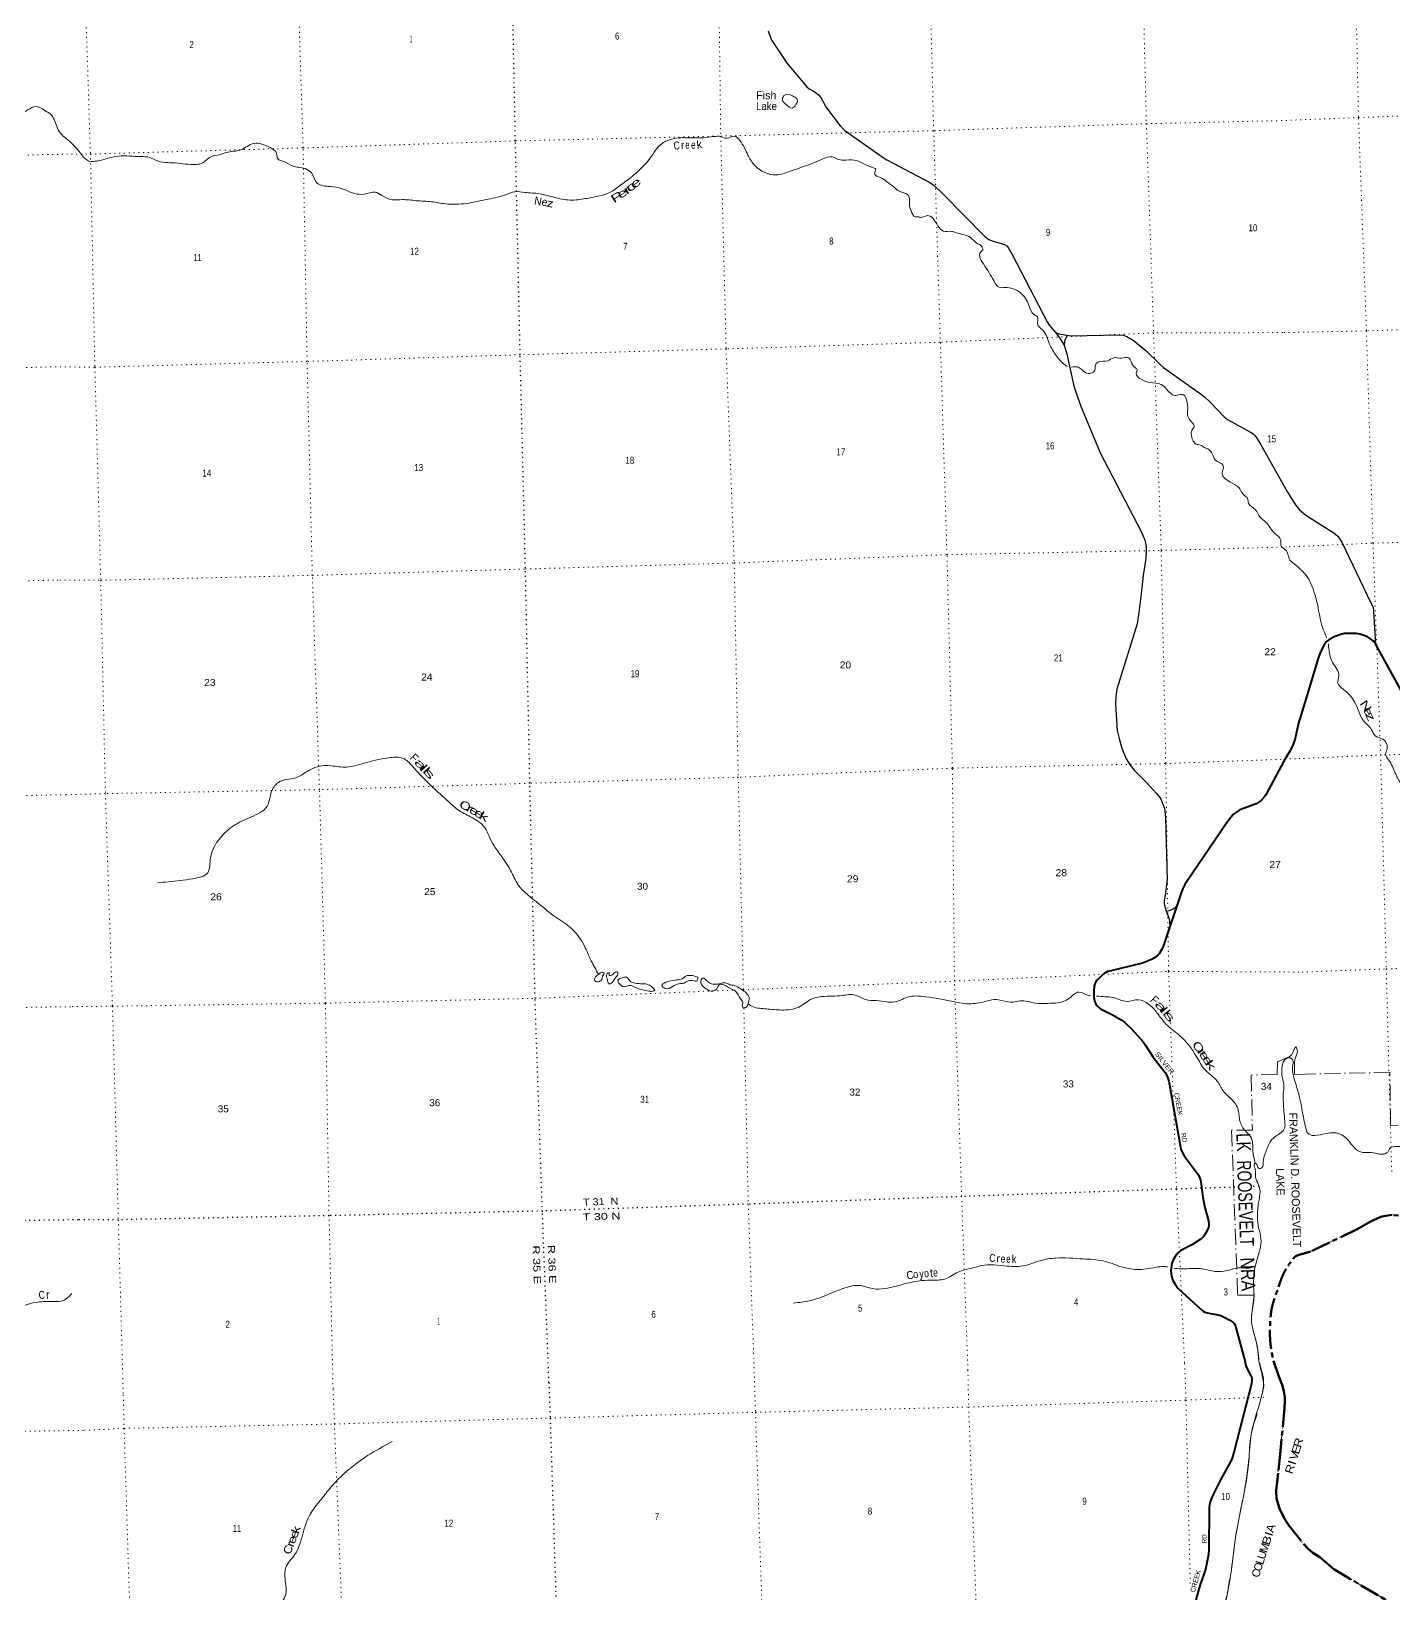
# Model space of a CAD drawing. Header units: feet. Extents: x 489137 to 739700, y 189004 to 379547.
# Drawn here: x 644636 to 678686, y 233906 to 272951 of the extents above; entities that cross this region are included whole.
import ezdxf
from ezdxf.enums import TextEntityAlignment as Align

# ---------------------------------------------------------------- set-up
doc = ezdxf.new("R2010")
doc.units = ezdxf.units.FT
doc.header["$LTSCALE"] = 80
for name, pattern in [('DOT_DASHED', [7.7, 5, -1.2, 0.3, -1.2]), ('DOTTED', [1.5, 0.3, -1.2]), ('LONG_DASH_SHORT_DASH', [9.9, 6, -1.2, 1.5, -1.2])]:
    doc.linetypes.add(name, pattern=pattern)
for name, color, linetype, lineweight in [('11', 7, 'LONG_DASH_SHORT_DASH', 60), ('26', 7, 'Continuous', 40), ('29', 7, 'Continuous', 25), ('39', 7, 'Continuous', 13), ('44', 7, 'DOT_DASHED', 13), ('6', 7, 'DOTTED', 25), ('7', 7, 'DOTTED', 13)]:
    doc.layers.add(name, color=color, linetype=linetype, lineweight=lineweight)
doc.layers.add('27', color=7, linetype='Continuous')
doc.layers.add('41', color=7, linetype='Continuous')

msp = doc.modelspace()

# ---------------------------------------------------------------- linework, layer by layer
at = {"layer": '11'}
for points in [[(683675.69, 244594.66), (683244.23, 244578.69), (682794.92, 244428.82), (681185.08, 243839.42), (680629.83, 243595.22), (680041.72, 243430.76), (679382.94, 243328.65), (678638.73, 243371.24), (678391.75, 243330.93), (678136.92, 243221.69), (677791.96, 243028.73), (676606.21, 242456.08)], [(675677.11, 239724.35), (675817.99, 239331.11), (675898.01, 239126.49), (675938.35, 238967.21), (675960.25, 238819.57), (675965.94, 238709.34), (675959.7, 238554.07), (675852.01, 237475.46), (675794.54, 236920.92), (675750, 236483.78), (675757.98, 236286.34), (675793.54, 236148.45), (675832.85, 236033.96), (675958.02, 235779.25), (676074.55, 235600.55), (676429.24, 235152.06), (676549.27, 235027.51), (676664.85, 234925.2), (676837.35, 234820.48)], [(676837.35, 234820.48), (677188.9, 234517.76), (678673.46, 233643.68)]]:
    msp.add_lwpolyline(points, dxfattribs=at)
msp.add_spline([(676606.21, 242456.08), (676332.29, 242378.91), (676240.1, 242342.01), (676135.45, 242230.83), (675917.5, 241873.89), (675767.6, 241456.21), (675637.71, 241043.1), (675600.54, 240701.07), (675599.44, 240214.71), (675677.11, 239724.35)], degree=3, dxfattribs=at)
at = {"layer": '26'}
msp.add_line((674977.41, 239670.05), (674970.96, 239703.02), dxfattribs=at)
msp.add_line((674977.41, 239670.05), (674970.96, 239703.02), dxfattribs=at)
for points in [[(678872.85, 256481.19), (678228.37, 257640.36), (678170.92, 257714.65), (678107.95, 257766.53), (678026.47, 257822.12), (677921.1, 257863.1), (677841.28, 257885.13), (677744.98, 257899.95), (677532.63, 257905.72), (677448.67, 257899.95), (677359.78, 257877.71), (677200.62, 257816.83), (677059.77, 257740.59), (677000.51, 257692.41), (676948.62, 257617.35), (676859.77, 257458.93), (676797.47, 257285.71), (676555.23, 256478.54)], [(676555.23, 256478.54), (676308.93, 255657.86), (676255.29, 255434.16), (676218.16, 255275.38)], [(676218.16, 255275.38), (676166.27, 255112.14), (676091.24, 254965.06), (675935.02, 254708.65), (675485.36, 253870.71), (675443.49, 253815.71), (675370.77, 253731.01), (675298.28, 253674.62), (675245.65, 253646.67), (675045.38, 253571.02), (674840.1, 253492.9), (674760.97, 253448.99), (674676.68, 253375.19), (674520.16, 253185.71), (673497.91, 251677.78), (673466.64, 251625.98), (673418.89, 251527.54), (673376.74, 251424.74), (672924.99, 250083.15), (672885.98, 250000.16), (672820.33, 249895.49), (672790.65, 249861.75), (672722.17, 249809.03), (672644.68, 249763.68), (672572.02, 249727.33), (672493, 249693.06), (672408.71, 249664.07), (671582.91, 249466.39), (671529.66, 249451.44), (671488.08, 249432.13), (671448.57, 249405.77), (671377.55, 249342.45), (671272.08, 249237.08), (671242.46, 249199.6), (671216.77, 249147.47), (671198.33, 249089.48), (671188.03, 248976.18), (671191.75, 248823.28), (671208.87, 248715.2), (671232.57, 248659.85), (671243.11, 248638.77), (671269.45, 248607.14), (671348.86, 248532.47), (671406.42, 248496.44), (671661.07, 248375.32), (671892.23, 248238.21), (671963.55, 248182.79), (672139.89, 248010.73), (672424.12, 247695.43), (672473.25, 247626.65), (672671.9, 247312.57), (672940.82, 246970.35), (672969.98, 246931.05), (673025.11, 246835.92), (673043.55, 246793.75), (673066.27, 246717.69), (673355.7, 245062.08), (673366.24, 245017.27), (673384.62, 244974.58), (673429.46, 244882.85), (673496.52, 244779.8), (673798.23, 244379.42), (673835.19, 244310.57), (673858.82, 244239.73), (673873.91, 244142.09), (673917.11, 243806.24), (673963.92, 243561.3), (674057.7, 243222.33), (674067.71, 243142.31), (674065.6, 243095.81), (674049.79, 243037.83), (674004.49, 242946.9), (673936.53, 242842.78), (673886.48, 242787.43), (673850.46, 242759.16), (673652.51, 242632.8), (673368.71, 242479.94), (673305.66, 242431.61), (673255.62, 242378.89), (673224.01, 242331.45), (673175.58, 242248.78), (673150.25, 242181.21), (673131.81, 242117.95), (673118.53, 241972.81), (673134.45, 241838.56), (673169.2, 241734.03), (673220.06, 241640.88), (673293.01, 241545.62), (673893.73, 240988.53), (673924.69, 240963.5), (673966.84, 240942.41), (674060.69, 240918.32), (674289.36, 240873.96), (674364.59, 240855.43), (674430.44, 240826.44), (674588.86, 240740.69), (674660.93, 240692.02), (674699.12, 240655.11), (674719, 240617.03), (674776.2, 240434.92), (674970.96, 239703.02)], [(673358.7, 232371.09), (673853.22, 234132.9), (673979.56, 234483.66), (674035.51, 234727.45), (674063.71, 234897.71), (674075.88, 235000.15), (674079.36, 236048.04), (674092.71, 236144.79), (674109.53, 236208.76), (674179.91, 236385.93), (674373.67, 236770.99), (674618.44, 237199.95), (674652.91, 237291.12), (674697.77, 237440.37), (675139.94, 239158.76), (675149.26, 239227.11), (675150.03, 239259.76), (675144.98, 239285.01), (675136.57, 239316.99), (675121.43, 239348.97), (675061.8, 239456.48), (675007.52, 239581.45), (674977.41, 239670.05)]]:
    msp.add_lwpolyline(points, dxfattribs=at)
at = {"layer": '29'}
for points in [[(663053.87, 272961.01), (663115.29, 272773.55), (663139.69, 272721.56), (663522.89, 272147.74), (664022.16, 271561.66), (664073.9, 271514.43), (664203.08, 271441.99), (664268.53, 271391.93), (664306.9, 271361.62), (664367.48, 271296.95), (664477.54, 271092.05), (664508.83, 271038.3), (664852.13, 270589.71), (664916.75, 270525.04), (664971.84, 270467), (665929.19, 269800.37), (666021.36, 269738.99), (667093.65, 269175.21), (667198.18, 269097.39), (667418.02, 268890.8), (668478.15, 267814.31), (668569.82, 267746.56), (668675.07, 267701.72), (668957.67, 267624.12), (669014.09, 267592.99), (669052.65, 267548.57), (669152.5, 267376.43), (670021.76, 265687.45), (670081.98, 265598.41), (670234.32, 265423.92), (670344.86, 265384.34), (670415.41, 265369.27), (670625.9, 265343.78), (671823.05, 265364.13), (671922, 265354.03), (672014.89, 265321.69), (672171.97, 265232.13), (672488.04, 264976.24), (672836.93, 264632.71), (672933.72, 264547.76), (673877.59, 263876.05), (673963.6, 263804.14), (674086.83, 263687.27), (674448.64, 263315.94), (674535.09, 263252.49), (675105.21, 262933.92), (675169.18, 262892.8), (675216.49, 262852.84), (675268.13, 262785.7), (675352.12, 262629.45), (676031.81, 261431.18)], [(670234.32, 265423.92), (670329.07, 265287.9), (670449.35, 265106.34)], [(670526.61, 265352.01), (670471.34, 265250.14), (670453.91, 265202.48), (670449.35, 265106.34)], [(670449.35, 265106.34), (670516.3, 264886.79), (670680.11, 264127.46), (670720.27, 263984.38), (670875.91, 263560.09), (671359.8, 262396.59), (672362.28, 260467.74), (672455.16, 260261.83), (672478.29, 260157.06), (672499.59, 260067.84), (672499.59, 259970.84), (672491.48, 259776.56), (672421.35, 259349.06), (672366.14, 258825.3), (672319.42, 258424.75), (672275.25, 258143.19), (671768.47, 256514.59), (671740.31, 256317.4), (671733.31, 256132.55), (671776.7, 255478.93), (671829.16, 255242.38), (671894.66, 255033.28), (671998.79, 254773.57), (672094.63, 254610.41), (672208.8, 254474.51), (672506.69, 254176.2), (672758.08, 253900.63), (672863.09, 253771.3), (672917.85, 253635.15), (672960.02, 253536.9), (672980.05, 253302.59), (673019.83, 251741.91), (672972.63, 251357.47), (672949.93, 251235.31), (672944.88, 251189.85), (672948.5, 251149.11), (672998.26, 250965.28), (673061.78, 250793.99), (673072.1, 250757.41), (673079.17, 250705.88), (673090.62, 250567.18)], [(676031.81, 261431.18), (676227.07, 261113.79), (676328.47, 260991.75), (676487.73, 260856.46), (676895.79, 260603.61), (677191.42, 260420.58), (677284.7, 260331.09), (677388.59, 260180.66), (678116.09, 258664.44), (678167.56, 258557.56), (678178.01, 258463.01), (678233.98, 257630.27)], [(672998.26, 250965.28), (673076.14, 250977.67), (673140.76, 251001.92), (673189.23, 251032.23), (673263.95, 251090.83)]]:
    msp.add_lwpolyline(points, dxfattribs=at)
at = {"layer": '39'}
for points in [[(663765.03, 271273.12), (663657.91, 271339.5), (663438.05, 271337.01), (663410.79, 271235.23), (663498.93, 271120.72), (663648.85, 271032.28), (663745.13, 271119.96), (663784.71, 271214.03), (663766.85, 271272.06)], [(645009.99, 270943.95), (644756.8, 271067.16), (644545.99, 270986.04), (644313.46, 270841.39), (643981.55, 270759.5), (643784.73, 270733.5), (643554.98, 270774.91), (643467.2, 270799.72)], [(665741.68, 269521.32), (665617.44, 269560.04), (665200.68, 269733.45), (664934.38, 269731.59), (664786.44, 269753.45), (664653.54, 269812.1), (664399.06, 269752.03), (663576.83, 269444.88), (663250.37, 269362.48), (662972.27, 269418.84), (662697.98, 269618.69), (662545.59, 269858.51), (662343.13, 270222.06), (662196.77, 270326.76), (662028.74, 270277.34), (661872.13, 270319.13), (661688.55, 270317.71), (661179.04, 270284.4), (660763.44, 270282.15), (660531.31, 270216.69), (660406.16, 270150.36), (660094.54, 269771.55), (659695.1, 269359.83), (659397.32, 269126.82), (659126.45, 268939.04), (658527.96, 268775.86), (658158.03, 268730.54), (657746.63, 268791.01), (657336.1, 268889.89), (656967.81, 268925.39), (656725.23, 268940.39), (656465.36, 268857.95), (655994.59, 268742.99), (655517.11, 268650.05), (654986.78, 268638.33), (654640.18, 268690.63), (654258.02, 268717.65), (653912.21, 268743.72), (653653.98, 268742.1), (653400.58, 268849.68), (653230.68, 268931.47), (652953.73, 268880.83), (652715.12, 268897.98), (652301.09, 269047.23), (652064.26, 269072.5), (651756.31, 269182.5), (651636.54, 269411.18), (651478.02, 269517.53), (651163.21, 269586.94), (650921.55, 269706.98), (650796.9, 269759.82), (650768.64, 269896.3), (650604.89, 270042.9), (650200.24, 270148), (649870, 269988.75), (649510.81, 269921.53), (649374.98, 269875.09), (649090.73, 269797.98), (648925.21, 269663.82), (648754.93, 269622.41), (648229.21, 269659.29), (647751.04, 269725.86), (647595.55, 269797.98), (647372.95, 269819.64), (646819.79, 269829.45), (646354.76, 269724.76), (646052.24, 269719.81), (645867.19, 269904.14), (645556.88, 270230.15), (645334.54, 270447.7), (645185.15, 270790.6), (645088.95, 270904.87), (645009.99, 270943.95)], [(670529.12, 264578.85), (670504.42, 264592.03), (670248.62, 264848.98), (670084.78, 265134.91), (669913.16, 265479.17), (669783.32, 265638.89), (669784.11, 265816.62), (669695.69, 265872.56), (669567.97, 266096.96), (669358.82, 266413.86), (668967.44, 266547.63), (668824.01, 266553.46), (668719.74, 266667.49), (668469.42, 267080.1), (668367.93, 267440.58), (668412.99, 267486.35), (668396.72, 267558.56), (668252.31, 267665.34), (668109.2, 267796.39), (667732.24, 267920.49), (667632.5, 267949.84), (667426.44, 267957.85), (667295.43, 268089.26), (667023.56, 268343.71), (666871.48, 268300.82), (666784.25, 268316.41), (666731.78, 268316.87), (666624.6, 268461.1), (666584.78, 268579.06), (666586.88, 268712.41), (666531.64, 268874.34), (666343.96, 268943.49), (666153.82, 269095.35), (666038.59, 269170.69), (665896.08, 269281.56), (665713.31, 269389.22), (665723.67, 269448.09), (665741.68, 269521.32)], [(676084.94, 259732.89), (676041.63, 259879.62), (675983.97, 259986.96), (675872.17, 260082.59), (675863.54, 260237.83), (675717.51, 260399.08), (675489.1, 260685.12), (675350.38, 260804.18), (675225.64, 260996.36), (675057.44, 261156.95), (675033.69, 261277.41), (674954.81, 261351.81), (674853.98, 261486.14), (674820.17, 261537.64), (674601.99, 261682.61), (674395.35, 261914.76), (674429.53, 262055.12), (674396.96, 262132.91), (674236.84, 262225.09), (674151.24, 262390.16), (674065.29, 262498.67), (673946.63, 262553.71), (673858.21, 262609.65), (673742.4, 262636.5), (673673.6, 262711.19), (673625.58, 262901.61), (673652.83, 263003.39), (673701.2, 263073.49), (673662.64, 263149.08), (673535.52, 263353.31), (673537.25, 263567.42), (673519.61, 263686.04), (673427.54, 263865.06), (673344.65, 263870.67), (673212.01, 263852.59), (673009.78, 264004.1), (672875.09, 264123.29), (672595.15, 264173.53), (672376.86, 264253.88), (672249.16, 264409.62), (672270.66, 264501.14), (672222.92, 264546.16), (672125.94, 264686.66), (672064.31, 264791.86), (671885.12, 264778.46), (671680.97, 264790.57), (671539.86, 264717.71), (671306.72, 264686.55), (671232.32, 264609.62), (671215.87, 264483.93), (671111.29, 264404.08), (670987.78, 264418.59), (670789.82, 264562.14), (670633.09, 264553.84)], [(676084.94, 259732.89), (676548.87, 259275.01), (676682.57, 258974.76), (676788.93, 258590.78), (676870.21, 258173.62), (677009.58, 257793.24)], [(677051.68, 257640.78), (677067.85, 257489.94), (677157.47, 257180.08), (677312.75, 256840.2), (677284.28, 256673.64), (677427.49, 256504.97), (677706.88, 256195.64), (677933.59, 255718.92), (678133.24, 255495.67), (678219.28, 255345.2), (678414.18, 255257.07), (678519.75, 255010.36), (678479.64, 254887.82), (678557.33, 254745.14), (678724.43, 254413.74), (678779.09, 254294.49), (679085.62, 253844.77), (679246.06, 253587.85), (679352.63, 253428), (679657.52, 253139.75), (679843.19, 252796.89), (679951.82, 252348.37), (679872.61, 252246.69), (679640.54, 252071.04), (679666.26, 251970.98), (679852.71, 251721.02), (679991.36, 251509.79), (680061.91, 251225.52), (680210.22, 251026.73), (680260.82, 250933.84)], [(658813.94, 249383.61), (658628.33, 249723.42), (658459.96, 250094.03), (658132.13, 250534.62), (657746.65, 250809.93), (657321.01, 251146.65), (656806.51, 251622.08), (656616.32, 251979.93), (656349.93, 252390.04), (656157.99, 252671.09), (655937.72, 253090.65), (655614.1, 253321.35), (655302.22, 253495.85), (655032.97, 253730.18), (654553.94, 254166.28), (654155.9, 254592.67), (653930.36, 254781.86), (653562.79, 254793.15), (652933.29, 254655.3), (652516.29, 254564.15), (652127.95, 254595.02), (651821.64, 254581.88), (651560.59, 254471.13), (651204.98, 254282.85), (650919.96, 254231.97), (650681.47, 254041.12), (650529.42, 253588.28), (650125.93, 253313.77), (649686.54, 253092.71), (649362.39, 252796.32), (649116.97, 252294.26), (649045.19, 251924.59), (648666.33, 251771.97), (648061.18, 251697.45), (647791.52, 251673.28)], [(680260.73, 250934.01), (680130.31, 250715.03), (680041.23, 250606.95), (680042.19, 250292), (680108.96, 250173.17), (680191.36, 249953.92), (680117, 249656.55), (679940.86, 249325.36), (679842.92, 249003.66), (679787.27, 248754.67), (679707, 248453.05), (679802.29, 247866.78), (679803.26, 247551.82), (679822.83, 247281.94), (679869.4, 246760.6), (679803.68, 246332.29), (679599.06, 246064.72), (679457.34, 245845.77), (679498.04, 245491.82), (679519.8, 245274.51), (679328.8, 245136.63), (678751.26, 245082.26), (678593.23, 245040.44), (678555.16, 244974.5), (678508.61, 244920.39), (678118.49, 244933.1), (677853.48, 244948.13), (677662.57, 245094.96), (677508.64, 245281.43), (677243.34, 245419.62), (676855.21, 245375.87), (676582.41, 245382.55), (676515.6, 245435.9)], [(658813.94, 249383.61), (658721.88, 249290), (658717.8, 249223.24), (658833.26, 249208.49), (658900.01, 249271.06), (658916.06, 249342.22), (658950.14, 249417.95), (658923.57, 249429.27), (658812.78, 249382.43)], [(659216.46, 249282.48), (659284.57, 249367.3), (659286.45, 249440.06), (659247.97, 249444.97), (659141.49, 249361.03), (659081.13, 249355.2), (659078.86, 249431.87), (659017.56, 249389.66), (659020.13, 249302.9), (659038.53, 249226.71), (659085.45, 249141.27), (659158.73, 249187.87), (659216.46, 249282.48)], [(660221.82, 248993.28), (660038.09, 249133.22), (659862.04, 249150.21), (659685.75, 249175.26), (659603.91, 249213.22), (659516.31, 249309.57), (659453.75, 249309.73), (659294.8, 249226.24), (659322.92, 249162.46), (659450.61, 249075.38), (659578.86, 249105.44), (659762.27, 249044.25), (660071.27, 248966.6), (660162.23, 248961.22), (660221.82, 248993.28)], [(661295.99, 249309.94), (661155.51, 249352.21), (660990.5, 249337.21), (660929.31, 249290.97), (660875.66, 249263.12), (660733.06, 249240.71), (660480.72, 249176.67), (660393.98, 249107.45), (660480.99, 249031.28), (660665.21, 249079.16), (660820.54, 249148.39), (660951.17, 249166.41), (661060.49, 249222.17), (661191.71, 249220.01), (661260.62, 249209.94), (661295.99, 249309.94)], [(662549.15, 248646.06), (662576.17, 248802.73), (662378.26, 249012.93), (662181.67, 249110.08), (662065.92, 249134.91), (662008.45, 249167.54), (661861.41, 249159.13), (661563.91, 249188.66), (661411.62, 249289.14), (661370.08, 249193), (661404.85, 249109.21), (661590.47, 248973.37), (661735.39, 248985.75), (661851.92, 249138.65), (661974.08, 249101.89), (662092.86, 249042.82), (662234.54, 248960.19), (662361.12, 248774.13), (662418.24, 248684.95), (662409.55, 248569.58), (662478.87, 248545.39), (662525.82, 248595.25), (662554.08, 248643.31)], [(671102.5, 248855.29), (671077.53, 248857.44), (670816.79, 248940.57), (670583.14, 248790.24), (670424.25, 248704.74), (670042.22, 248659.06), (669735.31, 248666.1), (669348.28, 248721.24), (669107.19, 248685.8), (668806.67, 248749.57), (668362.8, 248679.84), (667992.4, 248650.66), (667580.57, 248725.26), (666909.51, 248832.54), (666568.74, 248824.44), (666227.47, 248697.17), (665762.41, 248729.8), (665481.29, 248751.73), (665229.67, 248867.44), (664905.15, 248855.78), (664393.44, 248828.46), (664154.97, 248772.91), (663820.06, 248567.07), (663396.53, 248491.88), (663000.2, 248520.49), (662675.72, 248575.47), (662548.52, 248646.41)], [(675224.12, 244664.87), (675167.8, 244968.37), (675109.35, 245329.59), (674984.32, 245464.7), (674843.04, 245713.99), (674786.98, 246039.47), (674583.3, 246308.07), (674414.74, 246480.77), (674274.63, 246714.9), (673973.7, 246996.76), (673751.74, 247337.5), (673328.66, 247860.08), (672993.4, 248142.94), (672769.2, 248423.04), (672560.96, 248641.01), (672303.48, 248750.49), (672020.23, 248707.74), (671666.22, 248806.27), (671465.92, 248824.55), (671260.75, 248842)], [(676515.6, 245435.9), (676461.09, 245653.02), (676379.7, 246084.78), (676289.66, 246467.82), (676197.79, 246776.08), (676158.83, 247069.76), (676159.49, 247251.53), (676072.29, 247299.57), (675953.98, 247241.39), (675891.77, 247025.48), (675898.05, 246813.62), (675942.81, 246596.85), (675926.19, 246408.55), (675926.84, 246182.39), (675962.58, 245725.04), (675933.29, 245487.9), (675876.32, 245435.72), (675614.17, 245225.99), (675496.76, 244966.03), (675424.31, 244687.21), (675391.97, 244552.97), (675323.96, 244532.77), (675269.22, 244609.91), (675225.33, 244661.11), (675209.44, 244652.56), (675223.46, 244519.69), (675233.29, 244324.1), (675299.15, 244144.3), (675345.21, 243951.81), (675306.85, 243680.06), (675282.8, 243334.02), (675309.49, 243046.04), (675359.71, 242849.62), (675353.9, 242568.75), (675223.1, 242080.2), (675187.77, 241501.59), (675193.95, 241336.79), (675140.83, 240918.81), (675131.17, 240841.5), (675130.58, 240715.86), (675138.42, 240643.38), (675216.9, 240329.3), (675288.13, 239995.89), (675316.23, 239713.44)], [(673027.96, 242071.73), (672940.89, 242083.06), (672749.78, 242063.25), (672261.09, 242008.34), (671875.65, 242077.66), (671421.36, 242223.7), (670925.52, 242273.59), (670236.81, 242295.53), (669853.42, 242227.6), (669471.53, 242109.22), (669020.06, 242091.76), (668379.97, 242107.08), (668145.77, 242043.57), (667801.64, 241944.49), (667469.81, 241771.06), (667125.55, 241744.67), (666789.35, 241718.53), (666248.26, 241593.4), (665667, 241529.68), (665315.54, 241610.11), (665098.35, 241585.48), (664625.16, 241415.93), (664089.94, 241228.37), (663682.07, 241169.8)], [(675224.71, 242091.85), (675075.59, 242043.37), (674848.02, 242048.38), (674521.78, 241982.62), (674217.78, 241959.45), (673901.01, 242026.78), (673453.09, 242025.58), (673203.78, 242036.13)], [(642735.77, 238752.4), (642659.68, 238916.94), (642700.81, 239051.96), (642928.4, 239374.27), (643159.3, 239714.9), (643322.94, 240020.51), (643617.59, 240331.33), (644015.91, 240727.11), (644360.48, 241052.04), (644736.84, 241184.2), (645159.9, 241207.05), (645455.33, 241241.01), (645619.65, 241374.86), (645653.23, 241411.65)], [(675316.23, 239713.44), (675432.07, 239207.34), (675365.43, 238776.01), (675110.62, 237815.42), (675056.44, 237124.33), (674983.3, 236614.22), (674769.75, 235543.81), (674579.87, 234191.73), (674437.24, 233488.2)], [(640570.62, 238690.83), (640492.15, 238421.67), (640322.31, 238238.33), (640243.32, 238056.9), (640253.65, 237853.12), (640156.57, 237667.27), (640198.74, 237389.42), (640256.08, 237158.35), (640418.89, 237002.21), (640456.31, 236758.59), (640595.22, 236682.74), (640665.63, 236599.39), (640758.49, 236504.4), (640801.4, 236384.11), (640805.04, 236210.48), (640853.17, 236033.75), (641012.07, 235871.47), (641265.65, 235527.38), (641370.09, 235361.93), (641582.73, 235237.14), (641798.91, 235039.7), (642007.23, 234735.05), (642069.74, 234643.46), (642218.86, 234658.72), (642282.19, 234623.69), (642364.87, 234629.47), (642571.5, 234502.53), (642850.52, 234486.19), (642986.11, 234472.89), (643128.31, 234336.51), (643145.48, 234191.45), (643165.35, 234014.12), (643223.22, 233950.7), (643214.58, 233784.89), (643307.87, 233669.71), (643377.44, 233529.78), (643412.57, 233395.19), (643490.08, 233358.45), (643506.77, 233043.71), (643670.14, 232764.37), (643900.74, 232650.05), (644111.85, 232597.94), (644325.34, 232432.77), (644591.3, 232268.7), (644794.43, 232212.39), (644850.58, 232134.79), (645047.03, 232011.68), (645206.04, 231940.3), (645404.75, 231966.14), (645520.36, 231937.22), (645607.06, 231946.86), (645857.55, 231985.42), (646138.69, 232017.1)], [(653658.92, 237709.87), (653040.84, 237356.65), (652361.12, 236818.29), (652094.33, 236532.9), (651856.14, 236234.16), (651610.81, 235900.95), (651422.52, 235395.85), (651216.47, 234876.15), (650994.84, 234561.72), (650978.24, 234276.95), (650983.59, 233849.59), (650731.13, 233556.52), (650253.36, 233313.91), (649895.86, 232949.48), (649617.27, 232577.08), (649396.56, 232228.39), (648983.85, 231967.35), (648473.94, 231794.46), (648101.82, 231524.42), (648046.91, 231491.52)]]:
    msp.add_spline(points, degree=3, dxfattribs=at)
at = {"layer": '44'}
for points in [[(676472, 246889.66), (676206.99, 246883.77), (676202.83, 247198.09), (676211.17, 247248.16), (676281.92, 247445.13), (676275.1, 247501.29), (676253.45, 247551.28), (676236.19, 247570.83), (676221.03, 247558.55), (676167.19, 247434.27), (676127.77, 247370.55), (676072.77, 247321.1), (675777.5, 247198.09), (675775.52, 246880.44), (675122.28, 246868.56), (675154.8, 245492.96), (674632.18, 245487.4), (674785.04, 241363.01), (675196.49, 241370.6), (675127.21, 240825.04), (675133.95, 240672.42), (675174.82, 240481.49), (675264.6, 240141.13), (675278.32, 240070.75), (675316.23, 239713.44)], [(679416.86, 245634.42), (678606.2, 245609.64), (678588.85, 246938.19), (676472, 246889.66)], [(683675.73, 244594.55), (683248.11, 244581.6), (682798.8, 244431.73), (681188.96, 243842.33), (680633.71, 243598.13), (680045.6, 243433.67), (679386.82, 243331.56), (678642.61, 243374.15), (678395.63, 243333.84), (678140.8, 243224.6), (677795.84, 243031.64), (676606.18, 242457.1)], [(675316.23, 239713.44), (675390.89, 239409.57), (675408.6, 239315.67), (675432.22, 239185.22), (675438.96, 239134.74), (675438.96, 239099.69), (675433.95, 239050.87), (675423.94, 239004.56), (675245.63, 238321.07), (675194.33, 238188.38), (675119.25, 237895.46), (675050.96, 237120.03), (674999.13, 236731.29), (674909.03, 236235.58), (674728.85, 235314.26), (674625, 234445.51), (674440.99, 233506.68)], [(675677.11, 239724.35), (675817.99, 239331.11), (675898.01, 239126.49), (675938.35, 238967.21), (675960.25, 238819.57), (675959.7, 238554.07), (675852.01, 237475.46), (675794.54, 236920.92), (675750, 236483.78), (675757.98, 236286.34), (675793.54, 236148.45), (675832.85, 236033.96), (675958.02, 235779.25), (676074.55, 235600.55), (676429.24, 235152.06), (676549.27, 235027.51), (676664.85, 234925.2), (676837.35, 234820.48)], [(676837.35, 234820.48), (677188.9, 234517.76), (678673.46, 233643.68)]]:
    msp.add_lwpolyline(points, dxfattribs=at)
at = {"layer": '6'}
msp.add_line((675317.83, 244086.2), (675080.99, 244078.25), dxfattribs=at)
for points in [[(657574.45, 239184.51), (657409.77, 243451.18), (657227.53, 248785.16), (657096.57, 254159.04), (656985.83, 259531.49), (656853.99, 264866.97), (656736.02, 270210.94), (656626.59, 275539.01), (656458.46, 280873.41), (656320.54, 284778.06)], [(674713.71, 244065.91), (673256.88, 244016.98), (667886.99, 243831.16), (662555.52, 243642.45), (657411.25, 243469.4), (652077.63, 243353.32), (646812.19, 243251.39), (645810.94, 243249.3)], [(645810.94, 243249.3), (641553.18, 243190.12), (636223.97, 243025.11), (630848.32, 242860.27), (625588.63, 242724.29), (620309.22, 242524.87), (615066.54, 242361.95)], [(657574.45, 239184.51), (657603.89, 238296.2), (657773.22, 232964.31), (657955.8, 227665.03), (658082.83, 222332.04), (658286.4, 217077.68), (658402.3, 211708.1), (658456.74, 210412.75)]]:
    msp.add_lwpolyline(points, dxfattribs=at)
at = {"layer": '7'}
msp.add_line((673101.41, 248299.66), (673144.59, 247110.18), dxfattribs=at)
for points in [[(668043.5, 239494.92), (667886.99, 243831.16), (667707.35, 249213.69), (667656.63, 254535.42), (667520.81, 259868.77), (667356.08, 265156.82), (667188.66, 270467.01), (667055.93, 275832.75), (666875.96, 281090.06), (666750.31, 285433.09)], [(672059.05, 285592.39), (672201.06, 281357.34), (672369.49, 276012.86), (672504.42, 270641.12), (672683.56, 265412.05), (672875.07, 259969.3), (672988.23, 254651.44), (673059.38, 249457.54), (673092.31, 248550.32)], [(677407.73, 285754.15), (677524.93, 281444.58), (677693.45, 276128.01), (677804.61, 270777.14), (678003.3, 265463.63), (678167.35, 260159.02), (678359.21, 254867.49), (678498.54, 249519.61), (678637.33, 244359.5)], [(661465.9, 285275.78), (661595.87, 281005.87), (661793.76, 275688.51), (661867.74, 270331.12), (662001.06, 265013.86), (662203.94, 259664.33), (662304.06, 254309.73), (662433.05, 249002.44), (662433.45, 248984.76)], [(645662.52, 284812.8), (645777.49, 280560.07), (645940.05, 275209.35), (646115.88, 269887.3), (646225.37, 264557.21), (646373.1, 259230.28), (646488.69, 253898.36), (646666.18, 248588.47), (646812.19, 243251.39), (646935.66, 238874.1)], [(652178, 239026.43), (652077.63, 243353.32), (651988.9, 248663.83), (651838.92, 253998.77), (651660.17, 259351.03), (651529.93, 264700.7), (651430.4, 270035.12), (651260.14, 275373.49), (651102.63, 280690.03), (650975.41, 284967.19)], [(675750.81, 270714.35), (677806.06, 270793.34), (683187.49, 271000.3), (688513.73, 271169), (688672.9, 271161.88)], [(645041.7, 269871.78), (646113.98, 269883.2), (651430.4, 270035.12), (656736.02, 270210.94), (661867.74, 270331.12), (667208.82, 270467.61), (672504.42, 270641.12), (675750.81, 270714.35)], [(614330.74, 269101.29), (619594.97, 269203.53), (624927.06, 269346.43), (630102.65, 269464.92), (635479.33, 269603.53), (640831.27, 269755.29), (645041.7, 269871.78)], [(687330.7, 265797.9), (683335.02, 265648.68), (678003.3, 265463.63), (675911.03, 265421.37)], [(675911.03, 265421.37), (672683.56, 265412.05), (667345.28, 265180.73), (662001.06, 265013.86), (656853.99, 264866.97), (651529.93, 264700.7), (646219.38, 264555.01), (645194.95, 264568.22)], [(614479.68, 263689.1), (619756.96, 263894.43), (625090.2, 264059.6), (630235.76, 264120.32), (635604.5, 264204.03), (640913.51, 264420.8), (645194.95, 264568.22)], [(676073.17, 260065.15), (678167.35, 260159.02), (683505.91, 260322.09), (688791.99, 260541.89), (689254.63, 260533.72)], [(645348.99, 259236.93), (646373.1, 259230.28), (651662.06, 259355.13), (656986.37, 259513.33), (662203.94, 259664.33), (667518.74, 259870.72), (672872.82, 259977.31), (676073.17, 260065.15)], [(614627.36, 258322.02), (619873.39, 258563.31), (625233.86, 258703.29), (630429.76, 258818.55), (635758.42, 258997.69), (641088.34, 259144.54), (645348.99, 259236.93)], [(690360.76, 255251.7), (688947.8, 255184.49), (683633.8, 255012.18), (678375.41, 254866.03), (676233.43, 254771.1)], [(676233.43, 254771.1), (672974.12, 254651.02), (667652.54, 254537.32), (662304.06, 254309.73), (657096.57, 254159.04), (651838.92, 253998.77), (646486.61, 253900.32), (645503.95, 253873.8)], [(645503.95, 253873.8), (641205.88, 253785.17), (635911.4, 253712.48), (630613.1, 253479.98), (625344.67, 253412.37), (620006.02, 253230.81), (614773.84, 252999.1)], [(676394.77, 249441.25), (678498.54, 249519.61), (683795.03, 249673.15), (688442.87, 249853.89)], [(662411.97, 248999.6), (662429.07, 249000.31), (667707.35, 249213.69), (673059.38, 249457.54), (676394.77, 249441.25)], [(645657, 248577.13), (646666.18, 248588.47), (651988.9, 248663.83), (657227.53, 248785.16), (662185.07, 248990.22)], [(614920.12, 247683.12), (620161.06, 247893.13), (625466.08, 248057.19), (630762.13, 248192.59), (636060.31, 248376.59), (641392.89, 248507.38), (645657, 248577.13)], [(662443.66, 248537.91), (662555.52, 243642.45), (662706.41, 239336.06)], [(673150.11, 246958.26), (673256.88, 244016.98), (673460.04, 239657.45)], [(668043.5, 239494.92), (668061.98, 238571.92), (668262.06, 233297.3), (668445.33, 227971.82), (668638.42, 222656.68), (668781.03, 217344.27), (668981.96, 212037.4), (669099.07, 209364.23)], [(673460.04, 239657.45), (673492.76, 238743.26), (673600.49, 234140.09)], [(653106.37, 212001.78), (652915.23, 216863.52), (652783.9, 222206.48), (652635.2, 227520.75), (652421.54, 232851.49), (652212.82, 238148.07), (652178, 239026.43)], [(662706.41, 239336.06), (662735.01, 238439.58), (662910.01, 233121.96), (663116.93, 227817.26), (663307.58, 222518.19), (663490.27, 217214.89), (663566.47, 214293.86)], [(645962.91, 237989.67), (646955.82, 238037.72), (652212.82, 238148.07), (657603.89, 238296.2), (662735.01, 238439.58), (668061.98, 238571.92), (673492.76, 238743.26), (675530.92, 238822.43)], [(646935.66, 238874.1), (646955.82, 238037.72), (647122.98, 232711.82), (647287.65, 227404.01), (647441.93, 222031.4), (647640.42, 216740.6), (647794.48, 211452.68), (647855.2, 208888.55)], [(615209.73, 237158.7), (620501.48, 237267.6), (625784.94, 237433.37), (631040.36, 237588.45), (636380.39, 237753.39), (641718.28, 237924.35), (645962.91, 237989.67)]]:
    msp.add_lwpolyline(points, dxfattribs=at)

# ---------------------------------------------------------------- texts
at = {"layer": '27'}
for s, rotation, width, p in [('SILVER', 308.161, 1.15, (672709.93, 247390.99)), ('RD', 279.916, 0.9, (673364.81, 245408.9)), ('RD', 89.192, 0.8, (674010.36, 235159.34))]:
    msp.add_text(s, height=120, rotation=rotation, dxfattribs=dict(at, width=width)).set_placement(p)
for rotation, p in [(279.916, (673197.45, 246414.38)), (74.321, (673713.01, 233932.3))]:
    msp.add_text('CREEK', height=120, rotation=rotation, dxfattribs=at).set_placement(p)
at = {"layer": '41'}
msp.add_text('Fish', height=200, dxfattribs=at).set_placement((663005.98, 271251.66), align=Align.CENTER)
at = {"layer": '41', "width": 0.9}
msp.add_text('Lake', height=200, dxfattribs=at).set_placement((663010.81, 270981.06), align=Align.CENTER)
at = {"layer": '41'}
for s, rotation, width, p in [('C', 5.057, 0.8, (660774.12, 269997.71)), ('e', 359.971, 0.7, (661034.45, 270012.75)), ('e', 1.231, 0.75, (661183.51, 270014.06)), ('r', 36.861, 1.9, (659583.55, 268909.87)), ('c', 36.978, 1.9, (659681.02, 268989.92)), ('e', 39.108, 1.8, (659800.88, 269084.37)), ('N', 350.388, 0.95, (657284.73, 268608.4)), ('e', 350.477, 0.95, (657449.24, 268586.74)), ('z', 349.477, 1.25, (657584.56, 268556.03)), ('P', 33.142, 1.65, (659321.2, 268728.74)), ('e', 34.387, 1.65, (659459.47, 268820.34)), ('N', 304.823, 1.5, (677908.17, 256033.85)), ('e', 298.685, 1.45, (677958.7, 255907.81)), ('z', 293.928, 1.6, (678013.27, 255783.73)), ('a', 312.496, 2.05, (654289.21, 254564.71)), ('l', 312.496, 1.7, (654370.64, 254473.87)), ('l', 312.215, 1.7, (654439.88, 254415.74)), ('s', 312.215, 2.2, (654506.42, 254341.43)), ('C', 327.7, 1.4, (655421.13, 253517.16)), ('r', 332.024, 1.6, (655545.41, 253445.97)), ('e', 330.691, 1.45, (655650.86, 253389.8)), ('e', 330.506, 1.45, (655778.72, 253315.1)), ('k', 331.506, 1.65, (655902.31, 253239.94)), ('a', 311.352, 2, (672792.63, 248518.08)), ('l', 308.224, 1.55, (672865.02, 248433.19)), ('l', 308.224, 1.55, (672930.64, 248364.09)), ('s', 309.127, 2.1, (673000.57, 248270.23)), ('C', 307.417, 1.5, (673717.66, 247513.71)), ('r', 307.417, 1.95, (673809.51, 247393.65)), ('e', 303.513, 1.6, (673871.77, 247298.63)), ('e', 301.677, 1.55, (673948.53, 247181.13)), ('k', 304.543, 1.85, (674026.95, 247060.5)), ('C', 354.872, 0.8, (668645.73, 242199.09)), ('e', 357.216, 0.8, (668917.59, 242179.02)), ('e', 0.376, 0.7, (669058.05, 242174.36)), ('k', 0.376, 0.85, (669198.3, 242172.83)), ('C', 11.616, 0.95, (666618.51, 241771.09)), ('o', 6.744, 0.85, (666748.65, 241793.57)), ('y', 4.47, 0.85, (666891.76, 241806.78)), ('o', 4.422, 0.8, (667016.57, 241816.48)), ('e', 4.363, 0.8, (667240.3, 241833.66)), ('C', 3.367, 0.8, (644904.1, 241274.18)), ('R', 72.196, 1.2, (676394.9, 237654.4)), ('V', 72.196, 1.15, (676295.09, 237326.86)), ('E', 72.196, 1.35, (676345.44, 237484.27)), ('R', 72.196, 1.2, (676183.03, 236994.68)), ('I', 72.196, 1.35, (676234.81, 237155.86)), ('k', 70.642, 1.35, (651344.84, 235476.43)), ('e', 68.631, 1.25, (651299.82, 235356.7)), ('I', 72.196, 1.35, (675659.72, 235371.82)), ('A', 72.196, 1.15, (675705.47, 235514.25)), ('C', 68.114, 1.15, (651146.65, 234970.62)), ('r', 68.114, 1.4, (651203, 235110.89)), ('e', 68.631, 1.25, (651246.61, 235220.99)), ('M', 72.196, 1.05, (675548.5, 235025.46)), ('B', 72.196, 1.3, (675607.96, 235210.62)), ('L', 72.196, 1.2, (675442.56, 234695.6)), ('U', 72.196, 1.1, (675490.95, 234846.28)), ('C', 72.196, 1.05, (675344.34, 234389.72))]:
    msp.add_text(s, height=200, rotation=rotation, dxfattribs=dict(at, width=width)).set_placement(p, align=Align.CENTER)
for s, rotation, p in [('k', 6.74, (661342.13, 270024.06)), ('r', 3.037, (660920.04, 270006.03)), ('F', 314.999, (654137.1, 254724.6)), ('F', 317.524, (672644.73, 248669.54)), ('FRANKLIN D. ROOSEVELT', 271.734, (676122.15, 244242.18)), ('LAKE', 271.734, (675750.42, 244193.71)), ('r', 354.872, (668791.46, 242185.58)), ('t', 4.363, (667140.77, 241825.51)), ('r', 2.816, (645054.89, 241281.98)), ('O', 72.196, (675395.38, 234548.65))]:
    msp.add_text(s, height=200, rotation=rotation, dxfattribs=at).set_placement(p, align=Align.CENTER)
at = {"layer": '44'}
for s, width, p in [('LK', 0.8, (674750.41, 245409.59)), ('ROOSEVELT', 0.75, (674767.41, 244728.53)), ('NRA', 0.85, (674852.05, 242304.29))]:
    msp.add_text(s, height=350, rotation=272.123, dxfattribs=dict(at, width=width)).set_placement(p)
at = {"layer": '6'}
for s, rotation, width, p in [('T 31  N', 1.927, 1.15, (658869.06, 243618.5)), ('T 30 N', 1.927, 1.35, (658890.74, 243246.57)), ('R 35 E', 272.21, 1.35, (657180.33, 242125.21)), ('R 36 E', 272.21, 1.35, (657562.54, 242138.07))]:
    msp.add_text(s, height=175, rotation=rotation, dxfattribs=dict(at, width=width)).set_placement(p, align=Align.CENTER)
at = {"layer": '7'}
for s, width, p in [('2', 0.85, (648643.53, 272533.3)), ('1', 0.4, (654127.51, 272674.34)), ('6', 0.85, (659279.97, 272743.72)), ('9', 0.85, (670046.51, 267837.03)), ('10', 0.85, (675166.52, 267953.69)), ('12', 0.85, (654213.36, 267366.88)), ('7', 0.85, (659484.29, 267491.15)), ('8', 0.85, (664631.99, 267621.95)), ('11', 0.65, (648793.11, 267209.65)), ('15', 0.85, (675633.6, 262677.82)), ('17', 0.85, (664868.69, 262353.28)), ('16', 0.85, (670096.4, 262503.14)), ('14', 0.85, (649022.57, 261824.48)), ('13', 0.85, (654317.84, 261961.06)), ('18', 0.85, (659595.21, 262142.57)), ('21', 0.85, (670303.11, 257204.46)), ('22', 1.1, (675595.41, 257358.47)), ('19', 0.85, (659724.2, 256809.8)), ('20', 1.1, (664983.76, 257029.37)), ('23', 1.1, (649098.08, 256591.25)), ('24', 1.1, (654521.74, 256725.3)), ('29', 1.1, (665163.46, 251684.28)), ('28', 1.1, (670377.68, 251836.67)), ('27', 1.1, (675720.85, 252039.9)), ('25', 1.1, (654596.77, 251364.68)), ('30', 1.05, (659912.15, 251496.37)), ('26', 1.1, (649254.58, 251236.08)), ('32', 1.05, (665219.61, 246354.55)), ('33', 1.05, (670553.76, 246558.38)), ('34', 1.05, (675502.31, 246497.6)), ('35', 1.05, (649435.03, 245936.5)), ('36', 1.05, (654720.81, 246089.84)), ('31', 0.85, (659967.79, 246174.48)), ('3', 0.85, (674487.43, 241360.56)), ('6', 0.85, (660188.99, 240800.13)), ('5', 0.85, (665351.9, 240957.58)), ('4', 0.85, (670748.8, 241108.43)), ('2', 0.85, (649544.41, 240552.5)), ('1', 0.4, (654812.57, 240630.28))]:
    msp.add_text(s, height=175, dxfattribs=dict(at, width=width)).set_placement(p, align=Align.CENTER)
for s, width, p in [('9', 0.85, (670902.71, 236131.55)), ('10', 0.85, (674370.81, 236250.23)), ('7', 0.85, (660221.53, 235752.52)), ('8', 0.85, (665542.57, 235883.14)), ('11', 0.65, (649676.22, 235452.31)), ('12', 0.85, (654960.19, 235582.49))]:
    msp.add_text(s, height=175, dxfattribs=dict(at, width=width)).set_placement(p)

doc.saveas('drawing.dxf')
